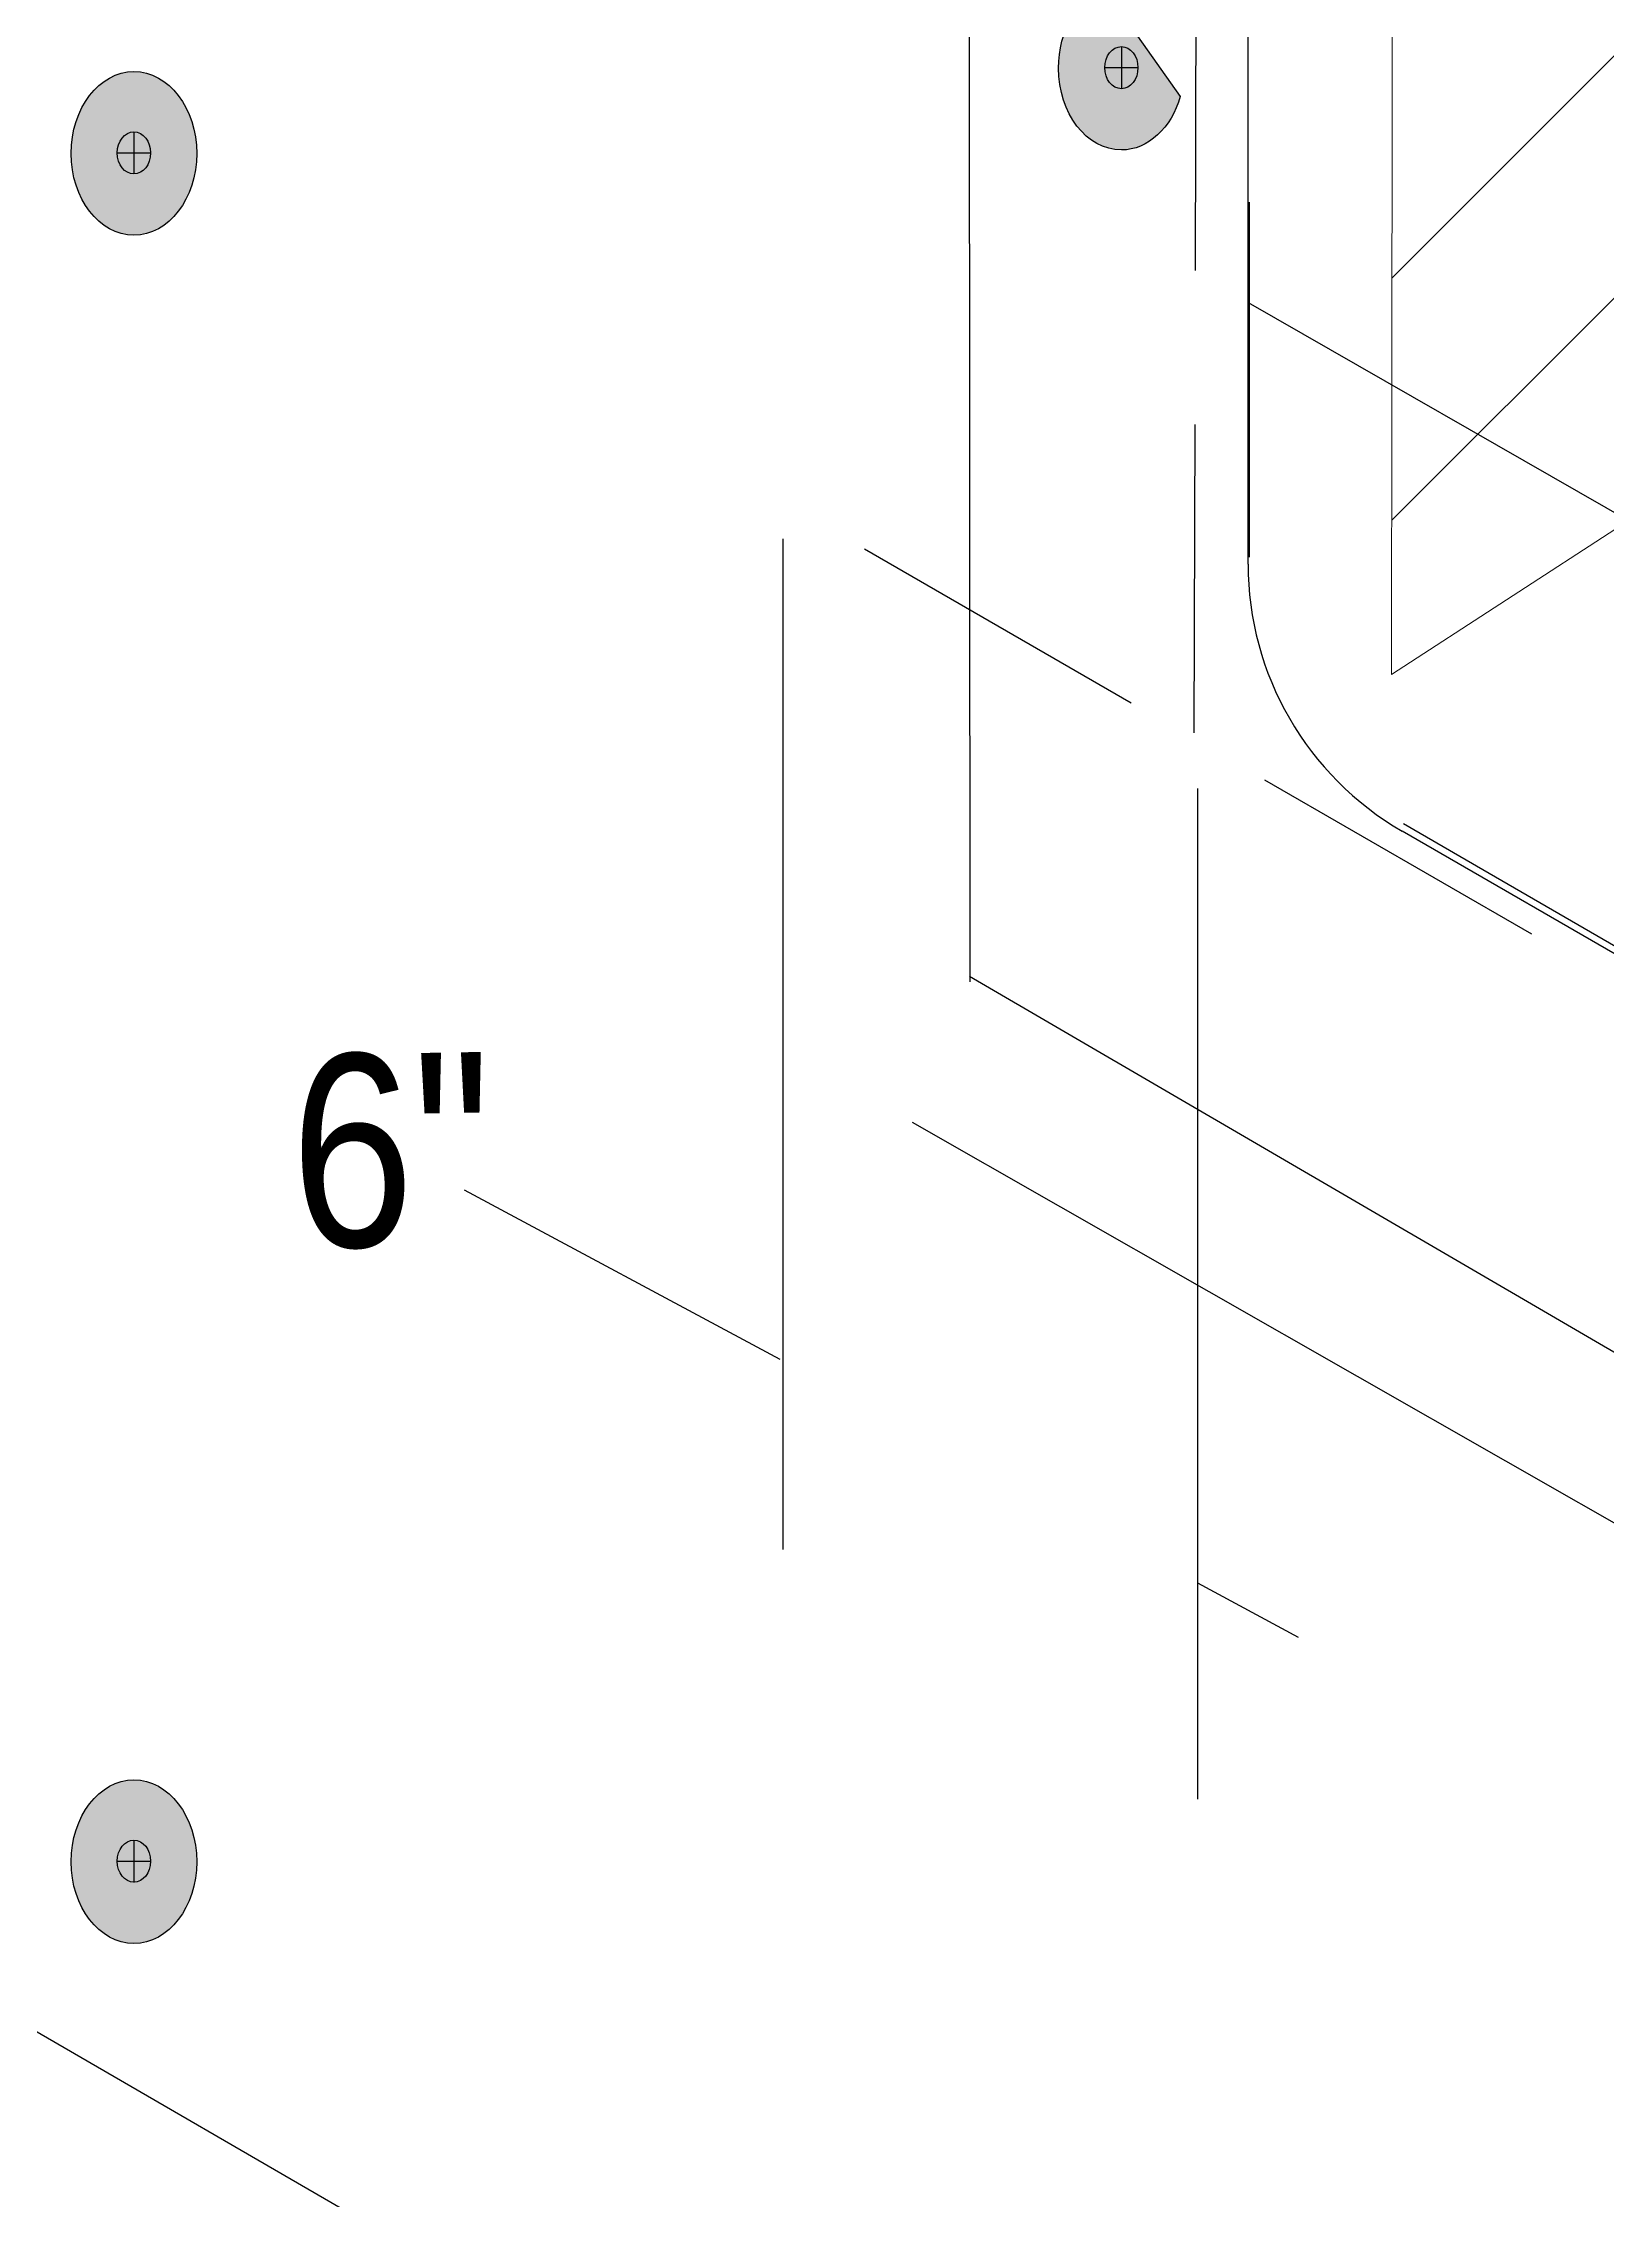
# Model space of a CAD drawing. Extents: x -1392 to 5791, y -3809 to 1722.
# Drawn here: x 3655.4 to 3746.8, y -2911.8 to -2785.8 of the extents above; entities that cross this region are included whole.
import ezdxf

# ---------------------------------------------------------------- set-up
doc = ezdxf.new("R2010")
doc.units = 0
doc.header["$MEASUREMENT"] = 0
doc.linetypes.add('AI-Linetype-60', pattern=[27, 18, -9])
doc.linetypes.add('AI-Linetype-64', pattern=[27, 18, -9])
for name, color, linetype, lineweight in [('G-ANNO-TTLB', 7, 'Continuous', 0), ('Layer 12', 7, 'Continuous', 0), ('TYVEK', 7, 'Continuous', 0), ('WALL SCRATCH', 7, 'Continuous', 0)]:
    doc.layers.add(name, color=color, linetype=linetype, lineweight=lineweight)

# ---------------------------------------------------------------- blocks, each defined once
blk = doc.blocks.new('Block_134')
at = {"layer": 'WALL SCRATCH', "true_color": 0x003b71, "transparency": 33554687}
h = blk.add_hatch(color=156, dxfattribs=at)
h.dxf.hatch_style = 2
edge = h.paths.add_edge_path()
edge.add_spline(control_points=[(3718.38, -2792.01), (3719.95, -2792.01), (3721.3, -2790.71), (3721.82, -2788.89), (3721.82, -2788.89), (3717.4, -2782.62), (3717.4, -2782.62), (3715.85, -2783.17), (3714.71, -2785.03), (3714.71, -2787.23), (3714.71, -2789.87), (3716.35, -2792.01), (3718.38, -2792.01)], knot_values=[0, 0, 0, 0, 1, 1, 1, 2, 2, 2, 3, 3, 3, 4, 4, 4, 4], degree=3, periodic=0)
at = {"layer": 'WALL SCRATCH', "color": 18, "lineweight": 25, "true_color": 0x080808}
for p, q in [((3718.38, -2785.96), (3718.38, -2788.43)), ((3717.4, -2787.2), (3719.35, -2787.2))]:
    blk.add_line(p, q, dxfattribs=at)
at = {"layer": 'WALL SCRATCH', "color": 8, "lineweight": 25, "true_color": 0x808080}
blk.add_lwpolyline([(3717.86, -2792.34)], dxfattribs=at)
at = {"layer": 'WALL SCRATCH', "color": 18, "lineweight": 25, "true_color": 0x080808}
blk.add_ellipse((3718.38, -2787.2), major_axis=(0, 1.23), ratio=0.788846, dxfattribs=at)
at = {"layer": 'WALL SCRATCH', "color": 18, "lineweight": 25, "true_color": 0x000000}
blk.add_open_spline([(3718.38, -2792.01), (3719.95, -2792.01), (3721.3, -2790.71), (3721.82, -2788.89), (3721.82, -2788.89), (3717.4, -2782.62), (3717.4, -2782.62), (3715.85, -2783.17), (3714.71, -2785.03), (3714.71, -2787.23), (3714.71, -2789.87), (3716.35, -2792.01), (3718.38, -2792.01)], degree=3, knots=[0, 0, 0, 0, 1, 1, 1, 2, 2, 2, 3, 3, 3, 4, 4, 4, 4], dxfattribs=at)
blk = doc.blocks.new('Block_131')
at = {"layer": 'WALL SCRATCH'}
blk.add_blockref('Block_134', (0, 0), dxfattribs=at)
blk = doc.blocks.new('Block_130')
at = {"layer": 'WALL SCRATCH'}
blk.add_blockref('Block_131', (0, 0), dxfattribs=at)
blk = doc.blocks.new('Block_147')
at = {"layer": 'WALL SCRATCH', "true_color": 0x003b71, "transparency": 33554687}
h = blk.add_hatch(color=156, dxfattribs=at)
h.dxf.hatch_style = 2
edge = h.paths.add_edge_path()
edge.add_spline(control_points=[(3718.38, -2792.01), (3719.95, -2792.01), (3721.3, -2790.71), (3721.82, -2788.89), (3721.82, -2788.89), (3717.4, -2782.62), (3717.4, -2782.62), (3715.85, -2783.17), (3714.71, -2785.03), (3714.71, -2787.23), (3714.71, -2789.87), (3716.35, -2792.01), (3718.38, -2792.01)], knot_values=[0, 0, 0, 0, 1, 1, 1, 2, 2, 2, 3, 3, 3, 4, 4, 4, 4], degree=3, periodic=0)
at = {"layer": 'WALL SCRATCH', "color": 18, "lineweight": 25, "true_color": 0x080808}
for p, q in [((3718.38, -2785.96), (3718.38, -2788.43)), ((3717.4, -2787.2), (3719.35, -2787.2))]:
    blk.add_line(p, q, dxfattribs=at)
at = {"layer": 'WALL SCRATCH', "color": 8, "lineweight": 25, "true_color": 0x808080}
blk.add_lwpolyline([(3717.86, -2792.34)], dxfattribs=at)
at = {"layer": 'WALL SCRATCH', "color": 18, "lineweight": 25, "true_color": 0x080808}
blk.add_ellipse((3718.38, -2787.2), major_axis=(0, 1.23), ratio=0.788846, dxfattribs=at)
at = {"layer": 'WALL SCRATCH', "color": 18, "lineweight": 25, "true_color": 0x000000}
blk.add_open_spline([(3718.38, -2792.01), (3719.95, -2792.01), (3721.3, -2790.71), (3721.82, -2788.89), (3721.82, -2788.89), (3717.4, -2782.62), (3717.4, -2782.62), (3715.85, -2783.17), (3714.71, -2785.03), (3714.71, -2787.23), (3714.71, -2789.87), (3716.35, -2792.01), (3718.38, -2792.01)], degree=3, knots=[0, 0, 0, 0, 1, 1, 1, 2, 2, 2, 3, 3, 3, 4, 4, 4, 4], dxfattribs=at)
blk = doc.blocks.new('Block_144')
at = {"layer": 'WALL SCRATCH'}
blk.add_blockref('Block_147', (0, 0), dxfattribs=at)
blk = doc.blocks.new('Block_143')
at = {"layer": 'WALL SCRATCH'}
blk.add_blockref('Block_144', (0, 0), dxfattribs=at)
blk = doc.blocks.new('Block_560')
at = {"layer": 'TYVEK', "color": 1, "lineweight": 25, "true_color": 0xff0000}
for points in [[(3724.5, -2895.08)], [(3724.5, -2911.52)]]:
    blk.add_lwpolyline(points, dxfattribs=at)
blk = doc.blocks.new('Block_566')
at = {"layer": 'TYVEK', "color": 4, "lineweight": 25, "true_color": 0x00ffff}
for points in [[(3720.73, -2873.64)], [(3743.16, -2886.5)]]:
    blk.add_lwpolyline(points, dxfattribs=at)
blk = doc.blocks.new('Block_574')
at = {"layer": 'TYVEK', "color": 1, "lineweight": 25, "true_color": 0xff0000}
for points in [[(3728.71, -2793.17)], [(3728.71, -2809.61)]]:
    blk.add_lwpolyline(points, dxfattribs=at)
blk = doc.blocks.new('Block_575')
at = {"layer": 'TYVEK', "color": 1, "lineweight": 25, "true_color": 0xff0000}
for points in [[(3728.71, -2809.61)], [(3837.36, -2872.47)]]:
    blk.add_lwpolyline(points, dxfattribs=at)
blk = doc.blocks.new('Block_590')
at = {"layer": 'TYVEK', "color": 4, "lineweight": 25, "true_color": 0x00ffff}
for points in [[(3702.94, -2794.01)], [(3866.8, -2887.62)]]:
    blk.add_lwpolyline(points, dxfattribs=at)
blk = doc.blocks.new('Block_595')
at = {"layer": 'TYVEK', "true_color": 0x003b71, "transparency": 33554687}
h = blk.add_hatch(color=156, dxfattribs=at)
h.dxf.hatch_style = 2
edge = h.paths.add_edge_path()
edge.add_ellipse((3660.71, -2891.99), major_axis=(0, 4.78), ratio=0.766948, start_angle=0, end_angle=360)
at = {"layer": 'TYVEK', "color": 18, "lineweight": 25, "true_color": 0x000000}
for p, q in [((3660.71, -2890.73), (3660.71, -2893.2)), ((3659.73, -2891.96), (3661.68, -2891.96))]:
    blk.add_line(p, q, dxfattribs=at)
for centre, major_axis, ratio in [((3660.71, -2891.99), (0, 4.78), 0.766948), ((3660.71, -2891.96), (0, 1.23), 0.788846)]:
    blk.add_ellipse(centre, major_axis=major_axis, ratio=ratio, dxfattribs=at)
blk = doc.blocks.new('Block_598')
at = {"layer": 'TYVEK', "true_color": 0x003b71, "transparency": 33554687}
h = blk.add_hatch(color=156, dxfattribs=at)
h.dxf.hatch_style = 2
edge = h.paths.add_edge_path()
edge.add_ellipse((3660.71, -2792.21), major_axis=(0, 4.78), ratio=0.766948, start_angle=0, end_angle=360)
at = {"layer": 'TYVEK', "color": 18, "lineweight": 25, "true_color": 0x000000}
for p, q in [((3660.71, -2790.94), (3660.71, -2793.41)), ((3659.73, -2792.18), (3661.68, -2792.18))]:
    blk.add_line(p, q, dxfattribs=at)
blk.add_lwpolyline([(3660.19, -2797.32)], dxfattribs=at)
for centre, major_axis, ratio in [((3660.71, -2792.21), (0, 4.78), 0.766948), ((3660.71, -2792.18), (0, 1.23), 0.788846)]:
    blk.add_ellipse(centre, major_axis=major_axis, ratio=ratio, dxfattribs=at)
blk = doc.blocks.new('Block_607')
at = {"layer": 'TYVEK', "color": 4, "lineweight": 25, "true_color": 0x00ffff}
for points in [[(3703.53, -2795.23)], [(3867.39, -2888.84)]]:
    blk.add_lwpolyline(points, dxfattribs=at)

msp = doc.modelspace()

# ---------------------------------------------------------------- hatches: boundary and pattern name
at = {"layer": 'G-ANNO-TTLB', "true_color": 0xff00ff, "transparency": 33554687}
h = msp.add_hatch(color=6, dxfattribs=at)
edge = h.paths.add_edge_path()
edge.add_spline(control_points=[(5472, -3692.6), (5472, -3692.6), (2542.48, -3692.6), (2542.48, -3692.6), (2542.48, -3692.6), (2542.48, -1235.6), (2542.48, -1235.6), (2542.48, -1235.6), (5472, -1235.6), (5472, -1235.6), (5472, -1235.6), (5472, -3692.6), (5472, -3692.6)], knot_values=[0, 0, 0, 0, 1, 1, 1, 2, 2, 2, 3, 3, 3, 4, 4, 4, 4], degree=3, periodic=0)
edge = h.paths.add_edge_path()
edge.add_spline(control_points=[(2551.48, -1244.6), (2551.48, -1244.6), (2551.48, -3683.6), (2551.48, -3683.6), (2551.48, -3683.6), (5463, -3683.6), (5463, -3683.6), (5463, -3683.6), (5463, -1244.6), (5463, -1244.6), (5463, -1244.6), (2551.48, -1244.6), (2551.48, -1244.6)], knot_values=[0, 0, 0, 0, 1, 1, 1, 2, 2, 2, 3, 3, 3, 4, 4, 4, 4], degree=3, periodic=0)
edge.add_line((2551.48, -1244.6), (2551.48, -1244.6))
at = {"layer": 'Layer 12', "true_color": 0x000000, "transparency": 33554457}
h = msp.add_hatch(dxfattribs=at)
h.set_pattern_fill('_U', color=18, scale=10, angle=45, style=2, pattern_type=0)
h.set_pattern_definition([(45, (0, 0), (-7.071067, 7.07107), [])])
h.paths.add_polyline_path([(3747.59, -2813.92), (3734.16, -2822.65), (3734.36, -2650.87), (3747.27, -2658.89)])

# ---------------------------------------------------------------- linework, layer by layer
at = {"layer": 'G-ANNO-TTLB'}
for points in [[(5472, -3692.6), (5472, -3692.6), (2542.48, -3692.6), (2542.48, -3692.6), (2542.48, -3692.6), (2542.48, -1235.6), (2542.48, -1235.6), (2542.48, -1235.6), (5472, -1235.6), (5472, -1235.6), (5472, -1235.6), (5472, -3692.6), (5472, -3692.6)], [(2551.48, -1244.6), (2551.48, -1244.6), (2551.48, -3683.6), (2551.48, -3683.6), (2551.48, -3683.6), (5463, -3683.6), (5463, -3683.6), (5463, -3683.6), (5463, -1244.6), (5463, -1244.6), (5463, -1244.6), (2551.48, -1244.6), (2551.48, -1244.6)]]:
    msp.add_open_spline(points, degree=3, knots=[0, 0, 0, 0, 1, 1, 1, 2, 2, 2, 3, 3, 3, 4, 4, 4, 4], dxfattribs=at)
at = {"layer": 'Layer 12'}
msp.add_lwpolyline([(3747.59, -2813.92), (3734.16, -2822.65), (3734.36, -2650.87), (3747.27, -2658.89)], close=True, dxfattribs=at)
at = {"layer": 'TYVEK', "color": 4, "lineweight": 25, "true_color": 0x00ffff}
for p, q in [((3725.78, -2816.2), (3725.78, -2645.71)), ((3725.86, -2815.79), (3725.86, -2795.06)), ((3725.78, -2800.91), (3748.27, -2813.8)), ((3765.78, -2849.72), (3734.77, -2831.79)), ((3739.49, -2834.06), (3734.85, -2831.37)), ((3765.85, -2849.31), (3739.49, -2834.06)), ((3706.17, -2848.79), (3870.03, -2942.4))]:
    msp.add_line(p, q, dxfattribs=at)
at = {"layer": 'TYVEK', "color": 18, "linetype": 'AI-Linetype-64', "lineweight": 25, "true_color": 0x000000}
msp.add_line((3882.67, -2918.77), (3698.52, -2812.53), dxfattribs=at)
at = {"layer": 'TYVEK', "color": 1, "lineweight": 25, "true_color": 0xff0000}
for p, q in [((3698.61, -2814.73), (3698.61, -2873.76)), ((3722.82, -2829.3), (3722.82, -2888.34)), ((3679.99, -2852.74), (3698.44, -2862.64)), ((3722.82, -2875.7), (3728.71, -2878.87))]:
    msp.add_line(p, q, dxfattribs=at)
at = {"layer": 'TYVEK', "color": 18, "lineweight": 25, "true_color": 0x000000}
msp.add_line((3652.19, -2900.28), (3920.99, -3055.89), dxfattribs=at)
at = {"layer": 'TYVEK', "color": 18, "linetype": 'AI-Linetype-60', "lineweight": 25, "true_color": 0x000000}
msp.add_lwpolyline([(3722.64, -2826.05), (3723.27, -2595.91), (3860.42, -2676.54), (3860.42, -2905.52)], dxfattribs=at)
at = {"layer": 'TYVEK', "color": 243, "lineweight": 25, "true_color": 0xcc667f}
msp.add_lwpolyline([(3723.47, -2829.29)], dxfattribs=at)
at = {"layer": 'TYVEK', "color": 4, "lineweight": 25, "true_color": 0x00ffff}
for points in [[(3720.73, -2873.64)], [(3743.16, -2886.5)]]:
    msp.add_lwpolyline(points, dxfattribs=at)
msp.add_open_spline([(3725.78, -2816.2), (3725.78, -2822.63), (3729.21, -2828.57), (3734.77, -2831.79)], degree=3, dxfattribs=at)
at = {"layer": 'WALL SCRATCH', "color": 18, "lineweight": 25, "true_color": 0x000000}
for p, q in [((3709.36, -2558.28), (3709.53, -2840.6)), ((3709.36, -2558.28), (3709.53, -2840.6)), ((3709.51, -2840.27), (3878.8, -2939.02)), ((3709.51, -2840.27), (3878.8, -2939.02))]:
    msp.add_line(p, q, dxfattribs=at)
at = {"layer": 'WALL SCRATCH', "color": 8, "lineweight": 25, "true_color": 0x808080}
msp.add_lwpolyline([(3713.72, -2795.56)], dxfattribs=at)
msp.add_lwpolyline([(3713.72, -2795.56)], dxfattribs=at)
msp.add_lwpolyline([(3713.72, -2795.56)], dxfattribs=at)
msp.add_lwpolyline([(3713.72, -2795.56)], dxfattribs=at)
at = {"layer": 'WALL SCRATCH', "color": 18, "lineweight": 25, "true_color": 0x000000}
for points in [[(3709.36, -2832.03)], [(3709.36, -2832.03)], [(3709.53, -2840.6)], [(3709.53, -2840.6)]]:
    msp.add_lwpolyline(points, dxfattribs=at)
at = {"layer": 'WALL SCRATCH', "color": 1, "lineweight": 25, "true_color": 0xff0000}
for points in [[(3709.36, -2834.3)], [(3709.36, -2834.3)], [(3746.21, -2856.29)], [(3746.21, -2856.29)]]:
    msp.add_lwpolyline(points, dxfattribs=at)

# ---------------------------------------------------------------- block references
at = {"layer": 'TYVEK'}
for name in ['Block_598', 'Block_590', 'Block_574', 'Block_607', 'Block_575', 'Block_566', 'Block_595', 'Block_560']:
    msp.add_blockref(name, (0, 0), dxfattribs=at)
at = {"layer": 'WALL SCRATCH'}
for name in ['Block_130', 'Block_143']:
    msp.add_blockref(name, (0, 0), dxfattribs=at)

# ---------------------------------------------------------------- texts
at = {"layer": 'TYVEK', "insert": (3669.97, -2856.3), "char_height": 0.2, "attachment_point": 7, "rotation": 0.9999}
msp.add_mtext('\\C1;\\c255;\\FArial Narrow|b0|i0|c1;\\H11.253424;\\W1.000002;6"', dxfattribs=at)

doc.saveas('drawing.dxf')
